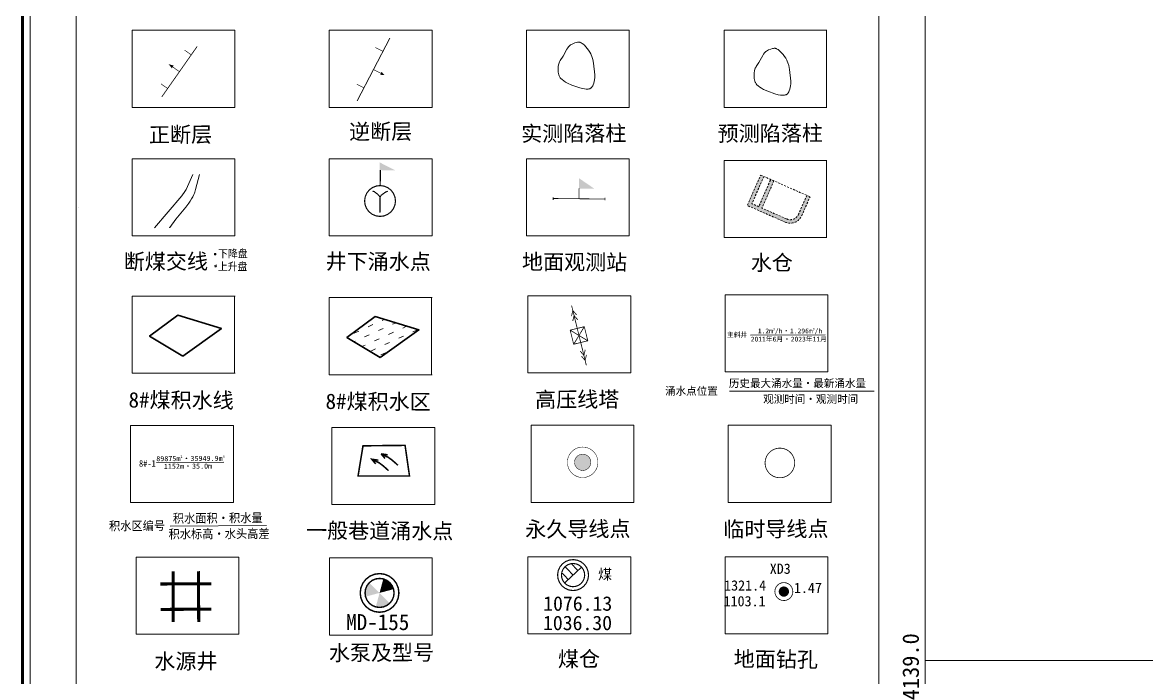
# Model space of a CAD drawing. Header units: inches. Extents: x 19725493 to 19730068, y 4137932 to 4142732.
# Drawn here: x 19725533 to 19726114, y 4138991 to 4139330 of the extents above; entities that cross this region are included whole.
import ezdxf

# ---------------------------------------------------------------- set-up
doc = ezdxf.new("R2010")
doc.units = ezdxf.units.IN
doc.header["$MEASUREMENT"] = 0
doc.linetypes.add('井下积水区', pattern=[0.004, 0.0015, -0.001, 0.0015])
doc.linetypes.add('井下积水区_1', pattern=[0.004, 0.0015, -0.001, 0.0015])
doc.layers.get('0').update_dxf_attribs({"lineweight": 0})
for name, color, linetype, lineweight in [('图形修饰', 7, 'Continuous', 0), ('水仓', 7, 'Continuous', 15), ('经纬网', 7, 'Continuous', 0)]:
    doc.layers.add(name, color=color, linetype=linetype, lineweight=lineweight)
doc.styles.add('仿宋', font='')
doc.styles.add('宋体', font='')
doc.styles.add('黑体', font='')
doc.styles.add('黑体_b', font='')
doc.styles.get('仿宋').set_extended_font_data('仿宋')
doc.styles.get('宋体').set_extended_font_data('宋体')
doc.styles.get('黑体').set_extended_font_data('黑体')
doc.styles.get('黑体_b').set_extended_font_data('黑体', bold=True)
doc.linetypes.add('实测陷落柱_1', pattern='A,0.006,[12,8#煤防尘系统图（7月份）.shx,S=7.87402e-06,R=0,X=0,Y=0.001],0.001,[13,8#煤防尘系统图（7月份）.shx,S=7.87402e-06,R=0,X=0,Y=0.001],0.006', length=0.013)
doc.linetypes.add('推断陷落柱_1_1', pattern='A,-0.0015,0.0045,[20,8#煤防尘系统图（7月份）.shx,S=7.87402e-06,R=0,X=0,Y=0.001],0.001,[21,8#煤防尘系统图（7月份）.shx,S=7.87402e-06,R=0,X=0,Y=0.001],0.0045,-0.0015', length=0.013)
doc.linetypes.add('断层上盘', pattern='A,0.01,-0.00215,[3,8#煤防尘系统图（7月份）.shx,S=3.07087e-07,R=0,X=0,Y=0],-0.00185,0.01', length=0.024)
doc.linetypes.add('断层下盘_1', pattern='A,0.01,-0.002,[16,8#煤防尘系统图（7月份）.shx,S=5.56693e-06,R=0,X=0,Y=0],0,[17,8#煤防尘系统图（7月份）.shx,S=5.56693e-06,R=0,X=0,Y=0],0,[18,8#煤防尘系统图（7月份）.shx,S=5.56693e-06,R=0,X=0,Y=0],0,[19,8#煤防尘系统图（7月份）.shx,S=5.56693e-06,R=0,X=0,Y=0],-0.002,0.01', length=0.024)

# ---------------------------------------------------------------- blocks, each defined once
blk = doc.blocks.new('单线正断层')
blk.add_hatch(color=0).paths.add_polyline_path([(10, 0), (6.25, 1.33), (6.25, -1.33)], flags=17)
at = {"color": 0}
for points, const_width in [([(0, -25), (0, 25)], 0.625), ([(0, 16.67), (6.25, 16.67)], 0.469), ([(6.25, 0), (0, 0)], 0.469), ([(0, -16.67), (6.25, -16.67)], 0.469)]:
    blk.add_lwpolyline(points, dxfattribs=dict(at, const_width=const_width))
blk = doc.blocks.new('依比例尺的电线塔')
at = {"color": 0, "const_width": 0.399}
for points in [[(0, 0), (-15.96, 0)], [(-13.3, 0), (-10.65, 1.35)], [(-13.3, 0), (-10.65, -1.35)], [(-10.64, 0), (-7.99, 1.35)], [(-10.64, 0), (-7.99, -1.35)], [(0, 0), (-3.76, 3.76)], [(-3.76, 3.76), (3.76, 3.76), (3.76, -3.76), (-3.76, -3.76), (-3.76, 3.76)], [(0, 0), (-3.76, -3.76)], [(0, 0), (3.76, 3.76)], [(0, 0), (3.76, -3.76)], [(0, 0), (15.96, 0)], [(10.64, 0), (7.99, 1.35)], [(10.64, 0), (7.99, -1.35)], [(13.3, 0), (10.65, 1.35)], [(13.3, 0), (10.65, -1.35)]]:
    blk.add_lwpolyline(points, dxfattribs=at)
blk = doc.blocks.new('单线逆断层1_1')
blk.add_hatch(color=0).paths.add_polyline_path([(0, 6.38), (-0.86, 4.25), (0.84, 4.25)], flags=17)
at = {"color": 0, "const_width": 0.319}
for points in [[(-10.64, 0), (-10.64, -4.26)], [(0, 0), (0, 4.26)], [(10.64, 0), (10.64, -4.26)]]:
    blk.add_lwpolyline(points, dxfattribs=at)
blk = doc.blocks.new('巷道底板高程')
blk.add_hatch(color=0).paths.add_polyline_path([(0.66, 0), (0.64, 0.17), (0.58, 0.33), (0.47, 0.47), (0.33, 0.58), (0.17, 0.64), (0, 0.66), (-0.17, 0.64), (-0.33, 0.58), (-0.47, 0.47), (-0.58, 0.33), (-0.64, 0.17), (-0.66, 0), (-0.64, -0.17), (-0.58, -0.33), (-0.47, -0.47), (-0.33, -0.58), (-0.17, -0.64), (0, -0.66), (0.17, -0.64), (0.33, -0.58), (0.47, -0.47), (0.58, -0.33), (0.64, -0.17)], flags=17)
blk = doc.blocks.new('河流观测站')
at = {"true_color": 0xff0000}
blk.add_hatch(color=1, dxfattribs=at).paths.add_polyline_path([(-0.09, 8), (-0.09, 4), (5.91, 4)], flags=17)
at = {"color": 7, "const_width": 0.3}
for points in [[(-10.04, 0.41), (-10.04, -0.59)], [(10, 0), (-10, 0)], [(10.13, -0.5), (10.13, 0.5)]]:
    blk.add_lwpolyline(points, dxfattribs=at)
at = {"color": 1, "true_color": 0xff0000, "const_width": 0.3}
blk.add_lwpolyline([(0, 0), (0, 4)], dxfattribs=at)
blk = doc.blocks.new('井下涌水点观测站')
at = {"true_color": 0xff0000}
blk.add_hatch(color=1, dxfattribs=at).paths.add_polyline_path([(-0.18, 10), (-0.18, 8), (3.82, 8)], flags=17)
at = {"color": 1, "true_color": 0xff0000, "const_width": 0.3}
for points in [[(0, 4), (0, 8)], [(-1.98, 2.57), (-1.48, 2.39), (-1.02, 2.02), (-0.57, 1.7), (0, 1)], [(0, 1), (0.3, 1.52), (0.93, 1.98), (1.43, 2.34), (2.02, 2.57)], [(0, -3), (0, 1)]]:
    blk.add_lwpolyline(points, dxfattribs=at)
at = {"color": 7, "const_width": 0.3}
blk.add_lwpolyline([(4, 0), (3.86, 1.04), (3.46, 2), (2.83, 2.83), (2, 3.46), (1.04, 3.86), (0, 4), (-1.04, 3.86), (-2, 3.46), (-2.83, 2.83), (-3.46, 2), (-3.86, 1.04), (-4, 0), (-3.86, -1.04), (-3.46, -2), (-2.83, -2.83), (-2, -3.46), (-1.04, -3.86), (0, -4), (1.04, -3.86), (2, -3.46), (2.83, -2.83), (3.46, -2), (3.86, -1.04), (4, 0)], dxfattribs=at)
blk = doc.blocks.new('一般巷道涌水点')
at = {"color": 7, "const_width": 0.3}
blk.add_lwpolyline([(0, 0), (10, 0), (9.14, 5.95), (0.96, 5.86), (0, 0)], dxfattribs=at)
at = {"color": 5, "true_color": 0x0000ff, "const_width": 0.3}
for points in [[(4.48, 4.3), (5.75, 4.11)], [(4.48, 4.3), (5.25, 3.39)], [(4.48, 4.3), (5.89, 3.61), (6.57, 3.11), (7.16, 2.61), (7.75, 2.07)], [(3.93, 3.07), (2.66, 3.25), (3.43, 2.34)], [(2.66, 3.25), (4.07, 2.57), (4.75, 2.07), (5.34, 1.57), (5.93, 1.02)]]:
    blk.add_lwpolyline(points, dxfattribs=at)
blk = doc.blocks.new('水井')
at = {"color": 0, "const_width": 1.58}
for points in [[(-6.57, 13.13), (-6.57, -13.13)], [(6.57, 13.13), (6.57, -13.13)], [(-13.13, 6.57), (13.13, 6.57)], [(-13.13, 6.57), (13.13, 6.57)], [(-13.13, -6.57), (13.13, -6.57)]]:
    blk.add_lwpolyline(points, dxfattribs=at)
blk = doc.blocks.new('中央水仓水泵')
for points in [[(1.94, 7.25), (0, 0), (7.25, 1.94), (6.5, 3.75), (5.3, 5.3), (3.75, 6.5)], [(0, 0), (-5.31, 5.3), (-6.5, 3.75), (-7.25, 1.94), (-7.5, 0), (-7.25, -1.94)], [(0, 0), (-1.94, -7.25), (0, -7.5), (1.94, -7.25), (3.75, -6.5), (5.3, -5.31)]]:
    blk.add_hatch(color=0).paths.add_polyline_path(points, flags=17)
at = {"color": 0, "const_width": 0.75}
for points in [[(10, 0), (9.66, 2.59), (8.66, 5), (7.07, 7.07), (5, 8.66), (2.59, 9.66), (0, 10), (-2.59, 9.66), (-5, 8.66), (-7.07, 7.07), (-8.66, 5), (-9.66, 2.59), (-10, 0), (-9.66, -2.59), (-8.66, -5), (-7.07, -7.07), (-5, -8.66), (-2.59, -9.66), (0, -10), (2.59, -9.66), (5, -8.66), (7.07, -7.07), (8.66, -5), (9.66, -2.59), (10, 0)], [(7.5, 0), (7.25, 1.94), (6.5, 3.75), (5.3, 5.3), (3.75, 6.5), (1.94, 7.25), (0, 7.5), (-1.94, 7.25), (-3.75, 6.5), (-5.31, 5.3), (-6.5, 3.75), (-7.25, 1.94), (-7.5, 0), (-7.25, -1.94), (-6.5, -3.75), (-5.31, -5.31), (-3.75, -6.5), (-1.94, -7.25), (0, -7.5), (1.94, -7.25), (3.75, -6.5), (5.3, -5.31), (6.5, -3.75), (7.25, -1.94), (7.5, 0)]]:
    blk.add_lwpolyline(points, dxfattribs=at)
blk = doc.blocks.new('圆形暗竖井')
at = {"color": 0, "const_width": 0.6}
for points in [[(8, 0), (7.73, 2.07), (6.93, 4), (5.66, 5.66), (4, 6.93), (2.07, 7.73), (0, 8), (-2.07, 7.73), (-4, 6.93), (-5.66, 5.66), (-6.93, 4), (-7.73, 2.07), (-8, 0), (-7.73, -2.07), (-6.93, -4), (-5.66, -5.66), (-4, -6.93), (-2.07, -7.73), (0, -8), (2.07, -7.73), (4, -6.93), (5.66, -5.66), (6.93, -4), (7.73, -2.07), (8, 0)], [(6, 0), (5.8, 1.55), (5.2, 3), (4.25, 4.25), (3, 5.2), (1.55, 5.8), (0, 6), (-1.55, 5.8), (-3, 5.2), (-4.25, 4.25), (-5.2, 3), (-5.8, 1.55), (-6, 0), (-5.8, -1.55), (-5.2, -3), (-4.25, -4.25), (-3, -5.2), (-1.55, -5.8), (0, -6), (1.55, -5.8), (3, -5.2), (4.25, -4.25), (5.2, -3), (5.8, -1.55), (6, 0)], [(-0.8, 5.6), (2.4, 2.4)], [(-0.8, 5.6), (2.4, 2.4)], [(-5.6, 0.8), (-2.4, -2.4)], [(-4.25, -4.25), (4.25, 4.25)], [(-4.25, 4.25), (0, 0)]]:
    blk.add_lwpolyline(points, dxfattribs=at)
blk = doc.blocks.new('见煤钻孔')
blk.add_hatch(color=0).paths.add_polyline_path([(2.66, 0), (2.57, 0.69), (2.3, 1.33), (1.88, 1.88), (1.33, 2.3), (0.69, 2.57), (0, 2.66), (-0.69, 2.57), (-1.33, 2.3), (-1.88, 1.88), (-2.3, 1.33), (-2.57, 0.69), (-2.66, 0), (-2.57, -0.69), (-2.3, -1.33), (-1.88, -1.88), (-1.33, -2.3), (-0.69, -2.57), (0, -2.66), (0.69, -2.57), (1.33, -2.3), (1.88, -1.88), (2.3, -1.33), (2.57, -0.69)], flags=17)
at = {"color": 0, "const_width": 0.399}
blk.add_lwpolyline([(4.65, 0), (4.5, 1.2), (4.03, 2.33), (3.29, 3.29), (2.33, 4.03), (1.2, 4.5), (0, 4.65), (-1.2, 4.5), (-2.33, 4.03), (-3.29, 3.29), (-4.03, 2.33), (-4.5, 1.2), (-4.66, 0), (-4.5, -1.2), (-4.03, -2.33), (-3.29, -3.29), (-2.33, -4.03), (-1.2, -4.5), (0, -4.66), (1.2, -4.5), (2.33, -4.03), (3.29, -3.29), (4.03, -2.33), (4.5, -1.2), (4.65, 0)], dxfattribs=at)

msp = doc.modelspace()

# ---------------------------------------------------------------- hatches: boundary and pattern name
msp.add_hatch(color=256).paths.add_polyline_path([(19725935.98, 4139230.13), (19725940.26, 4139239.87), (19725940.26, 4139239.87)], flags=17)
msp.add_hatch(color=256).paths.add_polyline_path([(19725935.98, 4139230.13), (19725940.26, 4139239.87), (19725940.26, 4139239.87)], flags=17)
msp.add_hatch(color=256).paths.add_polyline_path([(19725935.98, 4139230.13), (19725940.26, 4139239.87), (19725940.26, 4139239.87)], flags=17)
at = {"layer": '图形修饰', "lineweight": 0, "true_color": 0x0000ff}
h = msp.add_hatch(dxfattribs=at)
h.set_pattern_fill('井下积水区_1_1_1', color=5, scale=1330, angle=24.38333, style=0, pattern_type=2)
h.set_pattern_definition([(24.383, (19725700.5574, 4139158.772), (-3.2945, 7.2682), [2.66, -5.32]), (204.383, (19725700.993, 4139154.589), (3.2945, -7.2682), [2.66, -5.32])])
h.paths.add_polyline_path([(19725700.78, 4139167.01), (19725718.03, 4139156.68), (19725737.27, 4139170.78), (19725715.37, 4139177.88)], flags=17)
at = {"layer": '图形修饰', "true_color": 0xff0000}
msp.add_hatch(color=1, dxfattribs=at).paths.add_polyline_path([(19725826.9, 4139102.38), (19725826.29, 4139104.69), (19725824.53, 4139106.3), (19725822.17, 4139106.69), (19725819.98, 4139105.73), (19725818.67, 4139103.73), (19725818.65, 4139101.34), (19725819.94, 4139099.33), (19725822.12, 4139098.35), (19725824.48, 4139098.71), (19725826.27, 4139100.29)], flags=17)
at = {"layer": '水仓', "true_color": 0x00ff00}
for points in [[(19725914.73, 4139251.11), (19725907.82, 4139235.38), (19725925.93, 4139227.42), (19725926.66, 4139229.08), (19725915.39, 4139234.03), (19725921.59, 4139248.15), (19725919.93, 4139248.87), (19725913.74, 4139234.75), (19725910.2, 4139236.31), (19725916.39, 4139250.39)], [(19725938.61, 4139240.6), (19725934.33, 4139230.86), (19725933.59, 4139229.65), (19725932.28, 4139228.59), (19725930.72, 4139228.07), (19725929.51, 4139228.05), (19725926.66, 4139229.08), (19725925.93, 4139227.42), (19725926.71, 4139227.08), (19725928.47, 4139226.41), (19725930.05, 4139226.21), (19725931.71, 4139226.43), (19725933.41, 4139227.15), (19725934.6, 4139228.09), (19725935.98, 4139230.13), (19725940.26, 4139239.87)]]:
    msp.add_hatch(color=3, dxfattribs=at).paths.add_polyline_path(points, flags=17)

# ---------------------------------------------------------------- linework, layer by layer
at = {"linetype": 'Continuous', "flags": 128}
msp.add_lwpolyline([(19725560.81, 4139653.02), (19725975.81, 4139653.02), (19725975.81, 4138831.02), (19725560.81, 4138831.02), (19725560.81, 4139653.02)], dxfattribs=at)
at = {"layer": '图形修饰', "lineweight": 5}
for p, q in [((19725560.81, 4142500), (19725560.81, 4138000)), ((19725975.81, 4138000), (19725975.81, 4142500)), ((19725560.81, 4138853), (19725560.81, 4139459.48)), ((19725560.81, 4139459.48), (19725560.81, 4138657.53)), ((19725894.42, 4139272.16), (19725894.42, 4139272.16)), ((19725562.14, 4139234.15), (19725562.14, 4139234.15)), ((19725588.31, 4139205.66), (19725588.31, 4139205.66)), ((19725641.51, 4139205.66), (19725641.51, 4139205.66))]:
    msp.add_line(p, q, dxfattribs=at)
at = {"layer": '图形修饰', "color": 1, "lineweight": 5, "true_color": 0xff0000}
msp.add_line((19725706.07, 4139289.47), (19725722.93, 4139321.87), dxfattribs=at)
at = {"layer": '图形修饰', "color": 30, "linetype": '井下积水区_1', "lineweight": 0, "ltscale": 665, "true_color": 0xff8000}
msp.add_line((19725914.73, 4139251.11), (19725940.26, 4139239.87), dxfattribs=at)
at = {"layer": '图形修饰', "color": 1, "linetype": '井下积水区', "lineweight": 5, "ltscale": 2660, "true_color": 0xff0000}
for p, q in [((19725632.23, 4139204.41), (19725633.52, 4139203.64)), ((19725632.88, 4139204.02), (19725632.49, 4139203.38)), ((19725633.27, 4139204.66), (19725632.88, 4139204.02))]:
    msp.add_line(p, q, dxfattribs=at)
at = {"layer": '图形修饰', "color": 7, "lineweight": 0}
for p, q in [((19725909.41, 4139168.36), (19725948.11, 4139168.54)), ((19725898.55, 4139139.36), (19725973.49, 4139139.36)), ((19725602.36, 4139102.47), (19725637.06, 4139102.65)), ((19725609.29, 4139069.5), (19725659.11, 4139069.77))]:
    msp.add_line(p, q, dxfattribs=at)
at = {"layer": '图形修饰', "color": 7, "lineweight": 50, "flags": 128}
msp.add_lwpolyline([(19730028, 4137972), (19730028, 4142528), (19725533, 4142528), (19725533, 4137972), (19725533, 4137972), (19730028, 4137972)], dxfattribs=at)
at = {"layer": '图形修饰', "color": 7, "lineweight": 20, "flags": 128}
msp.add_lwpolyline([(19730024, 4137976), (19730024, 4142524), (19730024, 4142524), (19725537, 4142524), (19725537, 4137976), (19730024, 4137976)], dxfattribs=at)
at = {"layer": '图形修饰', "lineweight": 5, "flags": 128}
for points in [[(19725999.81, 4138000), (19725999.81, 4142500)], [(19725589.67, 4139326.04), (19725642.87, 4139326.04), (19725642.87, 4139326.04), (19725642.87, 4139286.14), (19725642.87, 4139286.14), (19725589.67, 4139286.14), (19725589.67, 4139286.14), (19725589.67, 4139326.04)], [(19725744.84, 4139326.04), (19725744.84, 4139286.14), (19725691.64, 4139286.14), (19725691.64, 4139286.14), (19725691.64, 4139326.04), (19725744.84, 4139326.04)], [(19725793.6, 4139326.04), (19725846.8, 4139326.04), (19725846.8, 4139326.04), (19725846.8, 4139286.14), (19725846.8, 4139286.14), (19725793.6, 4139286.14), (19725793.6, 4139286.14), (19725793.6, 4139326.04)], [(19725948.77, 4139286.14), (19725948.77, 4139326.04), (19725948.97, 4139326.04), (19725895.79, 4139326.04), (19725895.79, 4139286.14), (19725895.79, 4139286.14), (19725948.97, 4139286.14)], [(19725642.87, 4139219.64), (19725589.67, 4139219.64), (19725589.67, 4139219.64), (19725589.67, 4139259.54), (19725642.87, 4139259.54), (19725642.87, 4139259.54), (19725642.87, 4139219.64)], [(19725744.84, 4139259.54), (19725744.84, 4139219.64), (19725691.64, 4139219.64), (19725691.64, 4139219.64), (19725691.64, 4139259.54), (19725744.84, 4139259.54)], [(19725846.8, 4139219.64), (19725793.6, 4139219.64), (19725793.6, 4139219.64), (19725793.6, 4139259.54), (19725846.8, 4139259.54), (19725846.8, 4139259.54), (19725846.8, 4139219.64)], [(19725948.77, 4139218.8), (19725948.77, 4139258.7), (19725948.97, 4139258.7), (19725895.79, 4139258.7), (19725895.79, 4139218.8), (19725895.79, 4139218.8), (19725948.97, 4139218.8)], [(19725642.71, 4139148.56), (19725642.71, 4139188.46), (19725642.91, 4139188.46), (19725589.72, 4139188.46), (19725589.72, 4139148.56), (19725589.72, 4139148.56), (19725642.91, 4139148.56)], [(19725744.6, 4139147.8), (19725744.6, 4139187.7), (19725744.8, 4139187.7), (19725691.61, 4139187.7), (19725691.61, 4139147.8), (19725691.61, 4139147.8), (19725744.8, 4139147.8)], [(19725847.56, 4139148.76), (19725794.36, 4139148.76), (19725794.36, 4139148.76), (19725794.36, 4139188.66), (19725847.56, 4139188.66), (19725847.56, 4139188.66), (19725847.56, 4139148.76)], [(19725949.51, 4139149.3), (19725896.31, 4139149.3), (19725896.31, 4139149.3), (19725896.31, 4139189.2), (19725949.51, 4139189.2), (19725949.51, 4139189.2), (19725949.51, 4139149.3)], [(19725588.88, 4139121.63), (19725642.08, 4139121.63), (19725642.08, 4139121.63), (19725642.08, 4139081.73), (19725642.08, 4139081.73), (19725588.88, 4139081.73), (19725588.88, 4139081.73), (19725588.88, 4139121.63)], [(19725796.02, 4139121.65), (19725849.22, 4139121.65), (19725849.22, 4139121.65), (19725849.22, 4139081.75), (19725849.22, 4139081.75), (19725796.02, 4139081.75), (19725796.02, 4139081.75), (19725796.02, 4139121.65)], [(19725897.98, 4139121.65), (19725951.18, 4139121.65), (19725951.18, 4139121.65), (19725951.18, 4139081.75), (19725951.18, 4139081.75), (19725897.98, 4139081.75), (19725897.98, 4139081.75), (19725897.98, 4139121.65)], [(19725746.2, 4139120.5), (19725746.2, 4139080.6), (19725693, 4139080.6), (19725693, 4139080.6), (19725693, 4139120.5), (19725746.2, 4139120.5)], [(19725644.91, 4139013.58), (19725591.71, 4139013.58), (19725591.71, 4139013.58), (19725591.71, 4139053.48), (19725644.91, 4139053.48), (19725644.91, 4139053.48), (19725644.91, 4139013.58)], [(19725744.93, 4139053.04), (19725744.93, 4139013.14), (19725691.73, 4139013.14), (19725691.73, 4139013.14), (19725691.73, 4139053.04), (19725744.93, 4139053.04)], [(19725794.36, 4139053.62), (19725847.56, 4139053.62), (19725847.56, 4139053.62), (19725847.56, 4139013.72), (19725847.56, 4139013.72), (19725794.36, 4139013.72), (19725794.36, 4139013.72), (19725794.36, 4139053.62)], [(19725896.32, 4139053.62), (19725949.52, 4139053.62), (19725949.52, 4139053.62), (19725949.52, 4139013.72), (19725949.52, 4139013.72), (19725896.32, 4139013.72), (19725896.32, 4139013.72), (19725896.32, 4139053.62)]]:
    msp.add_lwpolyline(points, dxfattribs=at)
at = {"layer": '图形修饰', "color": 1, "linetype": '实测陷落柱_1', "lineweight": 5, "ltscale": 1227.692308, "true_color": 0xff0000, "flags": 128}
msp.add_lwpolyline([(19725810.65, 4139309.62), (19725810.48, 4139309.17), (19725810.24, 4139308.22), (19725810.08, 4139307.24), (19725810, 4139306.26), (19725809.99, 4139305.28), (19725810.07, 4139304.32), (19725810.19, 4139303.62), (19725810.36, 4139302.95), (19725810.55, 4139302.42), (19725810.69, 4139302.11), (19725810.89, 4139301.77), (19725811.13, 4139301.46), (19725811.48, 4139301.05), (19725812.06, 4139300.49), (19725812.93, 4139299.81), (19725813.9, 4139299.19), (19725814.93, 4139298.63), (19725817.15, 4139297.65), (19725820.7, 4139296.37), (19725822.47, 4139295.89), (19725823.61, 4139295.68), (19725824.43, 4139295.6), (19725824.95, 4139295.58), (19725825.46, 4139295.61), (19725825.83, 4139295.66), (19725826.18, 4139295.74), (19725826.4, 4139295.81), (19725826.61, 4139295.9), (19725826.82, 4139296), (19725826.92, 4139296.06), (19725827.01, 4139296.13), (19725827.11, 4139296.2), (19725827.28, 4139296.38), (19725827.44, 4139296.57), (19725827.66, 4139296.89), (19725827.93, 4139297.36), (19725828.17, 4139297.87), (19725828.46, 4139298.69), (19725828.7, 4139299.54), (19725828.87, 4139300.47), (19725828.96, 4139301.54), (19725828.96, 4139302.97), (19725828.31, 4139308.94), (19725827.91, 4139310.94), (19725827.5, 4139312.38), (19725827.16, 4139313.31), (19725826.95, 4139313.76), (19725826.4, 4139314.75), (19725825.77, 4139315.7), (19725825.06, 4139316.61), (19725823.56, 4139318.24), (19725822.79, 4139318.94), (19725822.38, 4139319.24), (19725821.97, 4139319.51), (19725821.65, 4139319.67), (19725821.43, 4139319.76), (19725821.21, 4139319.83), (19725821.09, 4139319.86), (19725820.94, 4139319.88), (19725820.79, 4139319.89), (19725820.48, 4139319.89), (19725820.01, 4139319.84), (19725819.54, 4139319.75), (19725818.59, 4139319.46), (19725817.54, 4139319.05), (19725816.89, 4139318.72), (19725816.42, 4139318.44), (19725816.13, 4139318.23), (19725815.99, 4139318.11), (19725815.7, 4139317.84), (19725815.44, 4139317.54), (19725814.95, 4139316.91), (19725814.51, 4139316.24), (19725812.55, 4139312.6), (19725811.06, 4139310.4), (19725810.84, 4139310.02), (19725810.65, 4139309.62)], dxfattribs=at)
at = {"layer": '图形修饰', "color": 1, "linetype": '推断陷落柱_1_1', "lineweight": 0, "ltscale": 689.969325, "true_color": 0xff0000, "flags": 128}
msp.add_lwpolyline([(19725911.97, 4139306.43), (19725911.81, 4139305.97), (19725911.56, 4139305.03), (19725911.4, 4139304.05), (19725911.32, 4139303.06), (19725911.32, 4139302.08), (19725911.4, 4139301.12), (19725911.51, 4139300.43), (19725911.68, 4139299.75), (19725911.87, 4139299.22), (19725912.01, 4139298.92), (19725912.22, 4139298.58), (19725912.45, 4139298.26), (19725912.8, 4139297.86), (19725913.39, 4139297.3), (19725914.26, 4139296.62), (19725915.22, 4139296), (19725916.25, 4139295.44), (19725918.48, 4139294.45), (19725922.03, 4139293.17), (19725923.8, 4139292.69), (19725924.93, 4139292.49), (19725925.75, 4139292.4), (19725926.28, 4139292.39), (19725926.79, 4139292.42), (19725927.15, 4139292.47), (19725927.5, 4139292.55), (19725927.73, 4139292.62), (19725927.94, 4139292.7), (19725928.15, 4139292.81), (19725928.25, 4139292.87), (19725928.34, 4139292.94), (19725928.43, 4139293.01), (19725928.6, 4139293.19), (19725928.77, 4139293.38), (19725928.99, 4139293.7), (19725929.26, 4139294.17), (19725929.49, 4139294.68), (19725929.79, 4139295.49), (19725930.02, 4139296.35), (19725930.2, 4139297.28), (19725930.29, 4139298.35), (19725930.29, 4139299.78), (19725929.63, 4139305.75), (19725929.24, 4139307.75), (19725928.83, 4139309.19), (19725928.48, 4139310.12), (19725928.28, 4139310.57), (19725927.73, 4139311.56), (19725927.09, 4139312.51), (19725926.39, 4139313.42), (19725924.89, 4139315.05), (19725924.11, 4139315.75), (19725923.71, 4139316.05), (19725923.3, 4139316.31), (19725922.97, 4139316.48), (19725922.76, 4139316.57), (19725922.53, 4139316.64), (19725922.42, 4139316.67), (19725922.27, 4139316.69), (19725922.12, 4139316.7), (19725921.81, 4139316.7), (19725921.34, 4139316.65), (19725920.86, 4139316.55), (19725919.92, 4139316.27), (19725918.87, 4139315.86), (19725918.21, 4139315.53), (19725917.75, 4139315.24), (19725917.45, 4139315.03), (19725917.31, 4139314.92), (19725917.03, 4139314.65), (19725916.77, 4139314.35), (19725916.28, 4139313.72), (19725915.84, 4139313.05), (19725913.87, 4139309.41), (19725912.39, 4139307.21), (19725912.17, 4139306.82), (19725911.97, 4139306.43)], dxfattribs=at)
at = {"layer": '图形修饰', "color": 1, "linetype": '断层上盘', "lineweight": 5, "ltscale": 1330, "true_color": 0xff0000, "flags": 128}
msp.add_lwpolyline([(19725601.33, 4139223.83), (19725615.35, 4139240.39), (19725616.89, 4139242.57), (19725617.59, 4139243.7), (19725621.08, 4139251.38)], dxfattribs=at)
at = {"layer": '图形修饰', "color": 1, "linetype": '断层下盘_1', "lineweight": 5, "ltscale": 1330, "true_color": 0xff0000, "flags": 128}
msp.add_lwpolyline([(19725609.08, 4139223.88), (19725609.09, 4139223.9), (19725609.11, 4139223.93), (19725609.12, 4139223.95), (19725609.13, 4139223.97), (19725612.34, 4139228.24), (19725615.73, 4139232.38), (19725617.39, 4139234.48), (19725618.97, 4139236.6), (19725619.71, 4139237.69), (19725620.42, 4139238.79), (19725620.76, 4139239.35), (19725621.08, 4139239.92), (19725621.66, 4139241.08), (19725621.91, 4139241.69), (19725622.14, 4139242.32), (19725622.55, 4139243.58), (19725623.25, 4139246.17), (19725623.89, 4139248.8), (19725624.56, 4139251.4)], dxfattribs=at)
at = {"layer": '图形修饰', "color": 30, "linetype": '井下积水区_1', "lineweight": 0, "ltscale": 665, "true_color": 0xff8000, "flags": 128}
for points in [[(19725927.49, 4139226.74), (19725925.93, 4139227.42), (19725913.01, 4139233.1), (19725907.82, 4139235.38), (19725914.73, 4139251.11)], [(19725927.49, 4139226.74), (19725925.93, 4139227.42), (19725913.01, 4139233.1), (19725907.82, 4139235.38), (19725914.73, 4139251.11)], [(19725927.49, 4139226.74), (19725925.93, 4139227.42), (19725913.01, 4139233.1), (19725907.82, 4139235.38), (19725914.73, 4139251.11)], [(19725927.49, 4139226.74), (19725925.93, 4139227.42), (19725913.01, 4139233.1), (19725907.82, 4139235.38), (19725914.73, 4139251.11)], [(19725927.49, 4139226.74), (19725925.93, 4139227.42), (19725913.01, 4139233.1), (19725907.82, 4139235.38), (19725914.73, 4139251.11)], [(19725927.49, 4139226.74), (19725925.93, 4139227.42), (19725913.01, 4139233.1), (19725907.82, 4139235.38), (19725914.73, 4139251.11)], [(19725927.49, 4139226.74), (19725925.93, 4139227.42), (19725913.01, 4139233.1), (19725907.82, 4139235.38), (19725914.73, 4139251.11)], [(19725916.39, 4139250.39), (19725910.2, 4139236.31), (19725913.74, 4139234.75), (19725918.44, 4139245.47), (19725919.93, 4139248.87)], [(19725916.39, 4139250.39), (19725910.2, 4139236.31), (19725913.74, 4139234.75), (19725918.44, 4139245.47), (19725919.93, 4139248.87)], [(19725916.39, 4139250.39), (19725910.2, 4139236.31), (19725913.74, 4139234.75), (19725918.44, 4139245.47), (19725919.93, 4139248.87)], [(19725916.39, 4139250.39), (19725910.2, 4139236.31), (19725913.74, 4139234.75), (19725918.44, 4139245.47), (19725919.93, 4139248.87)], [(19725916.39, 4139250.39), (19725910.2, 4139236.31), (19725913.74, 4139234.75), (19725918.44, 4139245.47), (19725919.93, 4139248.87)], [(19725916.39, 4139250.39), (19725910.2, 4139236.31), (19725913.74, 4139234.75), (19725918.44, 4139245.47), (19725919.93, 4139248.87)], [(19725916.39, 4139250.39), (19725910.2, 4139236.31), (19725913.74, 4139234.75), (19725918.44, 4139245.47), (19725919.93, 4139248.87)], [(19725916.39, 4139250.39), (19725910.2, 4139236.31), (19725913.74, 4139234.75), (19725918.44, 4139245.47), (19725919.93, 4139248.87)], [(19725921.59, 4139248.15), (19725920.1, 4139244.74), (19725915.39, 4139234.03), (19725926.66, 4139229.08), (19725928.22, 4139228.4)], [(19725921.59, 4139248.15), (19725920.1, 4139244.74), (19725915.39, 4139234.03), (19725926.66, 4139229.08), (19725928.22, 4139228.4)], [(19725921.59, 4139248.15), (19725920.1, 4139244.74), (19725915.39, 4139234.03), (19725926.66, 4139229.08), (19725928.22, 4139228.4)], [(19725921.59, 4139248.15), (19725920.1, 4139244.74), (19725915.39, 4139234.03), (19725926.66, 4139229.08), (19725928.22, 4139228.4)], [(19725921.59, 4139248.15), (19725920.1, 4139244.74), (19725915.39, 4139234.03), (19725926.66, 4139229.08), (19725928.22, 4139228.4)], [(19725921.59, 4139248.15), (19725920.1, 4139244.74), (19725915.39, 4139234.03), (19725926.66, 4139229.08), (19725928.22, 4139228.4)], [(19725921.59, 4139248.15), (19725920.1, 4139244.74), (19725915.39, 4139234.03), (19725926.66, 4139229.08), (19725928.22, 4139228.4)], [(19725921.59, 4139248.15), (19725920.1, 4139244.74), (19725915.39, 4139234.03), (19725926.66, 4139229.08), (19725928.22, 4139228.4)], [(19725938.61, 4139240.6), (19725934.33, 4139230.86)], [(19725938.61, 4139240.6), (19725934.33, 4139230.86)], [(19725938.61, 4139240.6), (19725934.33, 4139230.86)], [(19725938.61, 4139240.6), (19725934.33, 4139230.86)], [(19725938.61, 4139240.6), (19725934.33, 4139230.86)], [(19725938.61, 4139240.6), (19725934.33, 4139230.86)], [(19725938.61, 4139240.6), (19725934.33, 4139230.86)], [(19725935.98, 4139230.13), (19725940.26, 4139239.87)], [(19725935.98, 4139230.13), (19725940.26, 4139239.87)], [(19725935.98, 4139230.13), (19725940.26, 4139239.87)], [(19725935.98, 4139230.13), (19725940.26, 4139239.87)], [(19725935.98, 4139230.13), (19725940.26, 4139239.87)], [(19725935.98, 4139230.13), (19725940.26, 4139239.87)], [(19725935.98, 4139230.13), (19725940.26, 4139239.87)], [(19725935.98, 4139230.13), (19725940.26, 4139239.87)]]:
    msp.add_lwpolyline(points, dxfattribs=at)
at = {"layer": '图形修饰', "color": 5, "lineweight": 30, "true_color": 0x0000ff, "flags": 128}
for points in [[(19725615.95, 4139157.44), (19725598.69, 4139167.78), (19725613.28, 4139178.65), (19725635.89, 4139171.78), (19725615.95, 4139157.44)], [(19725718.03, 4139156.68), (19725700.78, 4139167.01), (19725715.37, 4139177.88), (19725737.98, 4139171.02), (19725718.03, 4139156.68)]]:
    msp.add_lwpolyline(points, dxfattribs=at)
at = {"layer": '图形修饰', "color": 7}
for points, const_width in [([(19725830.58, 4139102.51, -1), (19725814.8, 4139102.51, -1), (19725830.58, 4139102.51)], 0.25), ([(19725932.34, 4139102.18, -1), (19725917.03, 4139102.18, -1), (19725932.34, 4139102.18)], 0.4)]:
    msp.add_lwpolyline(points, format="xyb", dxfattribs=dict(at, const_width=const_width))
at = {"layer": '图形修饰', "const_width": 0.25}
msp.add_lwpolyline([(19725826.9, 4139102.51, -1), (19725818.49, 4139102.51, -1), (19725826.9, 4139102.51)], format="xyb", dxfattribs=at)
at = {"layer": '图形修饰', "color": 30, "linetype": '井下积水区_1', "lineweight": 0, "ltscale": 665, "true_color": 0xff8000}
for radius, start, end in [(6.46, 246.70204, 336.79924), (4.65, 246.8603, 337.09157)]:
    msp.add_arc((19725930.05, 4139232.67), radius, start, end, dxfattribs=at)
at = {"layer": '经纬网', "color": 18, "lineweight": 9, "true_color": 0x260000, "flags": 128}
msp.add_lwpolyline([(19725999.81, 4139000), (19730000, 4139000)], dxfattribs=at)

# ---------------------------------------------------------------- block references
at = {"layer": '图形修饰', "color": 1, "true_color": 0xff0000, "xscale": 0.6809600000000001, "yscale": 0.6384000000000001, "rotation": 144.9698132951515}
msp.add_blockref('单线正断层', (19725614.18, 4139304.61), dxfattribs=at)
at = {"layer": '图形修饰', "color": 1, "true_color": 0xff0000}
for name, p, rotation in [('单线逆断层1_1', (19725714.52, 4139305.7), 243.1816915509149), ('巷道底板高程', (19725632.67, 4139210.22), 0.3133649035358924)]:
    msp.add_blockref(name, p, dxfattribs=dict(at, rotation=rotation))
at = {"layer": '图形修饰', "color": 7}
for name, p, xscale, yscale, rotation in [('井下涌水点观测站', (19725717.91, 4139237.7), 1.995, 1.995, 359.3833333255556), ('一般巷道涌水点', (19725706.54, 4139095.45), 2.66, 2.66, 359.9999999955555)]:
    msp.add_blockref(name, p, dxfattribs=dict(at, xscale=xscale, yscale=yscale, rotation=rotation))
at = {"layer": '图形修饰', "xscale": 1.33, "yscale": 1.33, "rotation": 359.3833333255556}
msp.add_blockref('河流观测站', (19725820.8, 4139238.85), dxfattribs=at)
msp.add_blockref('河流观测站', (19725820.8, 4139238.85), dxfattribs=at)
msp.add_blockref('河流观测站', (19725820.8, 4139238.85), dxfattribs=at)
msp.add_blockref('河流观测站', (19725820.8, 4139238.85), dxfattribs=at)
at = {"layer": '图形修饰', "color": 7}
for name, p, rotation in [('依比例尺的电线塔', (19725820.79, 4139168.13), 103.8311044141015), ('水井', (19725617.51, 4139033.03), 0.2291683109335738)]:
    msp.add_blockref(name, p, dxfattribs=dict(at, rotation=rotation))
at = {"layer": '图形修饰'}
for name, p, rotation in [('圆形暗竖井', (19725817.73, 4139044.16), 358.1786111065555), ('见煤钻孔', (19725926.74, 4139035.63), 0.0666028775736552)]:
    msp.add_blockref(name, p, dxfattribs=dict(at, rotation=rotation))
msp.add_blockref('中央水仓水泵', (19725717.66, 4139034.93), dxfattribs=at)

# ---------------------------------------------------------------- texts
at = {"layer": '图形修饰', "color": 7}
for s, height, rotation, style, p in [('逆断层', 7.98, 0.31336, '仿宋', (19725701.93, 4139269.56)), ('正断层', 7.98, 0.31336, '仿宋', (19725598.42, 4139267.99)), ('实测陷落柱', 7.98, 0.31336, '仿宋', (19725790.9, 4139268.54)), ('预测陷落柱', 7.98, 0.31336, '仿宋', (19725892.52, 4139268.6)), ('断煤交线', 7.98, 0.31336, '仿宋', (19725585.41, 4139202.31)), ('井下涌水点', 7.98, 359.6967, '仿宋', (19725689.73, 4139202.56)), ('地面观测站', 7.98, 359.6967, '仿宋', (19725791.3, 4139202.31)), ('水仓', 7.98, 0.31336, '仿宋', (19725909.64, 4139201.74)), ('8#煤积水线', 7.98, 359.6967, '宋体', (19725587.84, 4139130.86)), ('8#煤积水区', 7.98, 359.6967, '宋体', (19725689.72, 4139130.1)), ('高压线塔', 7.98, 0.31336, '仿宋', (19725798.11, 4139130.94)), ('1152m·35.0m', 2.66, 0.31361, '黑体', (19725606.11, 4139099.12)), ('一般巷道涌水点', 7.98, 359.6967, '仿宋', (19725679.6, 4139063.3)), ('永久导线点', 7.98, 0.31336, '仿宋', (19725793, 4139063.88)), ('临时导线点', 7.98, 0.31336, '仿宋', (19725895.41, 4139063.88)), ('煤', 5.32, 360, '黑体', (19725830.67, 4139041.92)), ('XD3', 5.32, 0.06664, '黑体', (19725919.44, 4139044.79)), ('1.47', 5.32, 0.06667, '黑体', (19725931.97, 4139034.9)), ('1103.1', 5.32, 0.06667, '黑体', (19725895.57, 4139028)), ('水源井', 7.98, 0.31336, '仿宋', (19725601.2, 4138995.53)), ('水泵及型号', 7.98, 0.31336, '仿宋', (19725691.47, 4138999.89)), ('煤仓', 7.98, 0.31336, '仿宋', (19725809.9, 4138996.73)), ('地面钻孔', 7.98, 359.33003, '仿宋', (19725900.79, 4138996.91))]:
    msp.add_text(s, height=height, rotation=rotation, dxfattribs=dict(at, style=style)).set_placement(p)
for s, height, rotation, style, width, p in [('下降盘', 3.99, 0.31336, '仿宋', 0.933333, (19725634.19, 4139208.44)), ('上升盘', 3.99, 0.31336, '仿宋', 0.933333, (19725634.08, 4139201.78)), ('8#-1', 3.458, 0.31361, '黑体', 0.923077, (19725593.26, 4139100.16)), ('积水面积・积水量', 4.522, 0.31361, '仿宋', 0.941176, (19725610.77, 4139071.24)), ('积水区编号', 4.522, 0.31361, '仿宋', 0.941176, (19725577.75, 4139067.25)), ('积水标高・水头高差', 4.522, 0.31361, '仿宋', 0.941176, (19725608.56, 4139063.07))]:
    msp.add_text(s, height=height, rotation=rotation, dxfattribs=dict(at, style=style, width=width)).set_placement(p)
for s, height, style, p in [('主斜井', 2.5, '黑体_b', (19725897.29, 4139167.27)), ('2011年6月·2023年11月', 2.5, '黑体_b', (19725909.59, 4139165.01)), ('历史最大涌水量・最新涌水量', 4, '仿宋', (19725898.31, 4139141.37)), ('涌水点位置', 4, '仿宋', (19725865.29, 4139137.39)), ('观测时间・观测时间', 4, '仿宋', (19725916.04, 4139133.2))]:
    msp.add_text(s, height=height, dxfattribs=dict(at, style=style)).set_placement(p)
at = {"layer": '图形修饰', "color": 1, "true_color": 0xff0000, "style": '黑体'}
msp.add_text('1321.4', height=5.32, rotation=0.06667, dxfattribs=at).set_placement((19725895.85, 4139036.14))
at = {"layer": '图形修饰', "style": '黑体'}
for s, p in [('1076.13', (19725802.28, 4139025.71)), ('1036.30', (19725802.18, 4139015.67))]:
    msp.add_text(s, height=7.5, rotation=360, dxfattribs=at).set_placement(p)
at = {"layer": '图形修饰', "color": 7, "style": '宋体', "width": 0.969697}
msp.add_text('MD-155', height=8.25, dxfattribs=at).set_placement((19725700.4, 4139015.71))
at = {"layer": '图形修饰', "color": 7, "insert": (19725929.9, 4139170.32), "char_height": 2.5, "width": 47.7312, "attachment_point": 5, "style": '黑体_b'}
msp.add_mtext('\\A1;1.2m{\\H0.5x;\\S3^ ;}/h·1.296m{\\H0.5x;\\S3^ ;}/h{\\H0.5x;\\S^ ;}', dxfattribs=at)
at = {"layer": '图形修饰', "color": 7, "insert": (19725619.86, 4139104.62), "char_height": 2.66, "width": 50.7651, "attachment_point": 5, "rotation": 0.31361, "style": '黑体'}
msp.add_mtext('\\A1;89875m{\\H0.5x;\\S2^ ;}·35949.9m{\\H0.5x;\\S3^ ;}', dxfattribs=at)
at = {"layer": '经纬网', "color": 7, "style": '宋体'}
msp.add_text('4139.0', height=8.5, rotation=90, dxfattribs=at).set_placement((19725996.56, 4138979.38))

doc.saveas('drawing.dxf')
